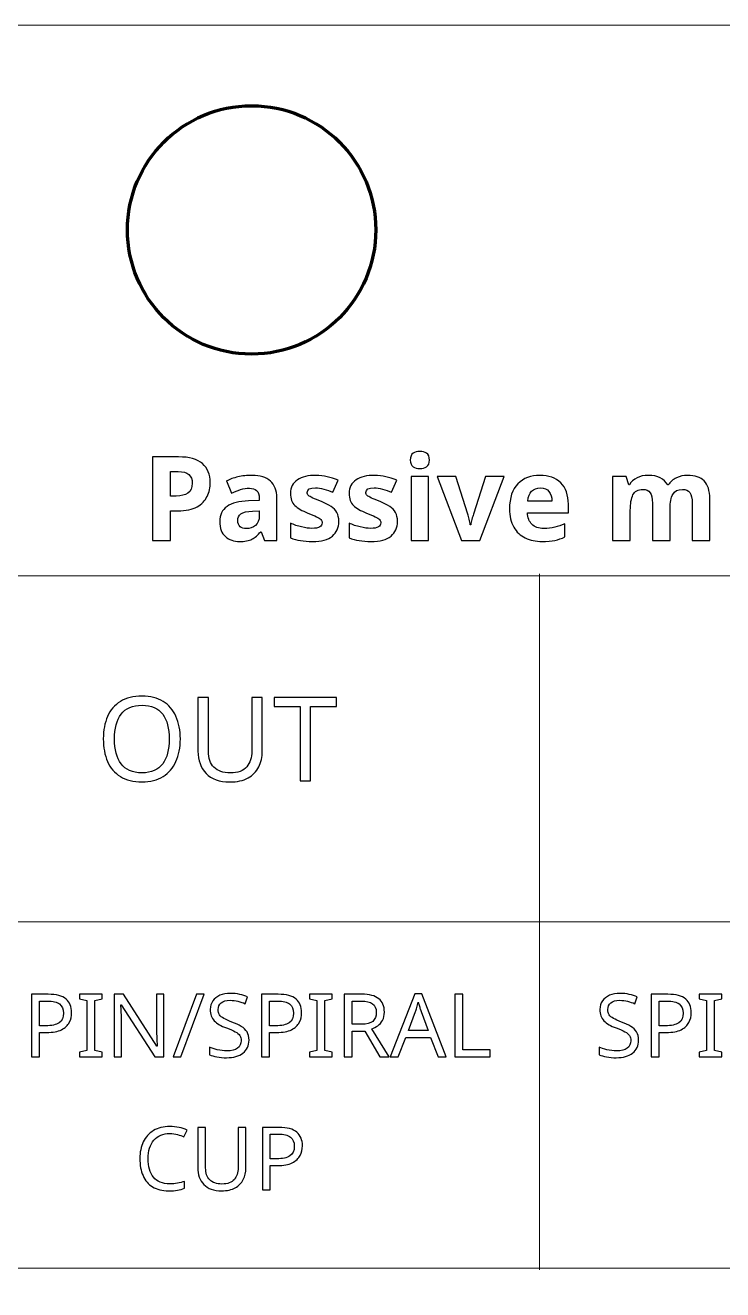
# Model space of a CAD drawing. Header units: inches. Extents: x -6.7 to 20.3, y -5.6 to 12.6.
# Drawn here: x 2.477 to 3.803, y -4.189 to -1.784 of the extents above; entities that cross this region are included whole.
import ezdxf

# ---------------------------------------------------------------- set-up
doc = ezdxf.new("R2010")
doc.units = ezdxf.units.IN
doc.header["$MEASUREMENT"] = 0
doc.layers.add('Layer 1', color=7, linetype='Continuous')

msp = doc.modelspace()

# ---------------------------------------------------------------- linework, layer by layer
at = {"layer": 'Layer 1', "color": 252, "lineweight": 18}
msp.add_lwpolyline([(-6.2482, -5.5607), (6.3502, -5.5607), (6.3502, -1.7839), (-6.2482, -1.7839), (-6.2482, -5.5607)], close=True, dxfattribs=at)
at = {"layer": 'Layer 1', "color": 62, "lineweight": 140}
msp.add_ellipse((2.9071, -2.1731), major_axis=(0, 0.2362), ratio=1, dxfattribs=at)
at = {"layer": 'Layer 1', "color": 250}
for points, knots in [([(3.2272, -2.5944), (3.2321, -2.5944), (3.2363, -2.5955), (3.2399, -2.5978), (3.2436, -2.6001), (3.2454, -2.6044), (3.2454, -2.6108), (3.2454, -2.6169), (3.2436, -2.6211), (3.2399, -2.6235), (3.2363, -2.6258), (3.2321, -2.627), (3.2272, -2.627), (3.2221, -2.627), (3.2178, -2.6258), (3.2143, -2.6235), (3.2107, -2.6211), (3.2089, -2.6169), (3.2089, -2.6108), (3.2089, -2.6044), (3.2107, -2.6001), (3.2143, -2.5978), (3.2178, -2.5955), (3.2221, -2.5944), (3.2272, -2.5944)], [0, 0, 0, 0, 0.125, 0.125, 0.125, 0.25, 0.25, 0.25, 0.375, 0.375, 0.375, 0.5, 0.5, 0.5, 0.625, 0.625, 0.625, 0.75, 0.75, 0.75, 0.875, 0.875, 0.875, 1, 1, 1, 1]), ([(2.7683, -2.6048), (2.7887, -2.6048), (2.8038, -2.6091), (2.8136, -2.6176), (2.8234, -2.6261), (2.8283, -2.6381), (2.8283, -2.6537), (2.8283, -2.663), (2.8264, -2.6718), (2.8225, -2.6799), (2.8186, -2.6881), (2.8122, -2.6947), (2.8033, -2.6997), (2.7943, -2.7047), (2.7822, -2.7072), (2.7669, -2.7072), (2.7669, -2.7072), (2.7525, -2.7072), (2.7525, -2.7072), (2.7525, -2.7072), (2.7525, -2.7635), (2.7525, -2.7635), (2.7525, -2.7635), (2.7185, -2.7635), (2.7185, -2.7635), (2.7185, -2.7635), (2.7185, -2.6048), (2.7185, -2.6048), (2.7185, -2.6048), (2.7683, -2.6048), (2.7683, -2.6048)], [0, 0, 0, 0, 0.1, 0.1, 0.1, 0.2, 0.2, 0.2, 0.3, 0.3, 0.3, 0.4, 0.4, 0.4, 0.5, 0.5, 0.5, 0.6, 0.6, 0.6, 0.7, 0.7, 0.7, 0.8, 0.8, 0.8, 0.9, 0.9, 0.9, 1, 1, 1, 1]), ([(2.7672, -2.6326), (2.7672, -2.6326), (2.7525, -2.6326), (2.7525, -2.6326), (2.7525, -2.6326), (2.7525, -2.6792), (2.7525, -2.6792), (2.7525, -2.6792), (2.7638, -2.6792), (2.7638, -2.6792), (2.7732, -2.6792), (2.7805, -2.6774), (2.7859, -2.6737), (2.7914, -2.67), (2.7941, -2.6637), (2.7941, -2.6548), (2.7941, -2.6477), (2.7919, -2.6422), (2.7875, -2.6384), (2.7831, -2.6345), (2.7764, -2.6326), (2.7672, -2.6326)], [0, 0, 0, 0, 0.142857, 0.142857, 0.142857, 0.285714, 0.285714, 0.285714, 0.428571, 0.428571, 0.428571, 0.571429, 0.571429, 0.571429, 0.714286, 0.714286, 0.714286, 0.857143, 0.857143, 0.857143, 1, 1, 1, 1]), ([(2.9081, -2.6399), (2.9232, -2.6399), (2.9348, -2.6435), (2.9428, -2.6507), (2.9509, -2.6579), (2.9549, -2.6685), (2.9549, -2.6826), (2.9549, -2.6826), (2.9549, -2.7635), (2.9549, -2.7635), (2.9549, -2.7635), (2.9316, -2.7635), (2.9316, -2.7635), (2.9316, -2.7635), (2.9252, -2.747), (2.9252, -2.747), (2.9252, -2.747), (2.9243, -2.747), (2.9243, -2.747), (2.9189, -2.7535), (2.9134, -2.7583), (2.9077, -2.7612), (2.902, -2.7642), (2.8941, -2.7657), (2.8838, -2.7657), (2.8732, -2.7657), (2.8643, -2.7626), (2.8572, -2.7564), (2.8501, -2.7501), (2.8465, -2.7406), (2.8465, -2.7277), (2.8465, -2.7151), (2.8511, -2.7056), (2.8603, -2.6991), (2.8695, -2.6927), (2.8832, -2.6891), (2.9014, -2.6884), (2.9014, -2.6884), (2.9216, -2.6877), (2.9216, -2.6877), (2.9216, -2.6877), (2.9216, -2.6839), (2.9216, -2.6839), (2.9216, -2.6767), (2.9199, -2.6716), (2.9166, -2.6687), (2.9133, -2.6658), (2.9087, -2.6644), (2.9029, -2.6644), (2.8975, -2.6644), (2.8918, -2.6652), (2.8861, -2.667), (2.8803, -2.6688), (2.8746, -2.6709), (2.8689, -2.6735), (2.8689, -2.6735), (2.8592, -2.6506), (2.8592, -2.6506), (2.8655, -2.6473), (2.8728, -2.6447), (2.8811, -2.6428), (2.8893, -2.6409), (2.8983, -2.6399), (2.9081, -2.6399)], [0, 0, 0, 0, 0.047619, 0.047619, 0.047619, 0.095238, 0.095238, 0.095238, 0.142857, 0.142857, 0.142857, 0.190476, 0.190476, 0.190476, 0.238095, 0.238095, 0.238095, 0.285714, 0.285714, 0.285714, 0.333333, 0.333333, 0.333333, 0.380952, 0.380952, 0.380952, 0.428571, 0.428571, 0.428571, 0.47619, 0.47619, 0.47619, 0.52381, 0.52381, 0.52381, 0.571429, 0.571429, 0.571429, 0.619048, 0.619048, 0.619048, 0.666667, 0.666667, 0.666667, 0.714286, 0.714286, 0.714286, 0.761905, 0.761905, 0.761905, 0.809524, 0.809524, 0.809524, 0.857143, 0.857143, 0.857143, 0.904762, 0.904762, 0.904762, 0.952381, 0.952381, 0.952381, 1, 1, 1, 1]), ([(3.0729, -2.7277), (3.0729, -2.7392), (3.0688, -2.7485), (3.0606, -2.7554), (3.0524, -2.7622), (3.0398, -2.7657), (3.0227, -2.7657), (3.0141, -2.7657), (3.0066, -2.7651), (3.0001, -2.764), (2.9935, -2.7629), (2.9872, -2.7611), (2.9812, -2.7586), (2.9812, -2.7586), (2.9812, -2.7308), (2.9812, -2.7308), (2.9877, -2.7339), (2.9947, -2.7364), (3.0022, -2.7381), (3.0096, -2.7399), (3.0162, -2.7408), (3.0218, -2.7408), (3.0286, -2.7408), (3.0336, -2.7398), (3.0366, -2.7379), (3.0396, -2.736), (3.0412, -2.7334), (3.0412, -2.7301), (3.0412, -2.7279), (3.0404, -2.7259), (3.0388, -2.7241), (3.0373, -2.7224), (3.0345, -2.7205), (3.0306, -2.7186), (3.0267, -2.7167), (3.0211, -2.7143), (3.0138, -2.7115), (3.003, -2.7072), (2.9948, -2.7024), (2.9893, -2.6971), (2.9837, -2.6919), (2.9809, -2.6842), (2.9809, -2.6741), (2.9809, -2.6629), (2.9854, -2.6544), (2.9942, -2.6486), (3.003, -2.6428), (3.0146, -2.6399), (3.0292, -2.6399), (3.0369, -2.6399), (3.0441, -2.6407), (3.0509, -2.6424), (3.0578, -2.644), (3.0646, -2.6463), (3.0716, -2.6492), (3.0716, -2.6492), (3.0618, -2.6721), (3.0618, -2.6721), (3.0562, -2.6696), (3.0504, -2.6675), (3.0445, -2.6659), (3.0386, -2.6643), (3.0333, -2.6635), (3.0287, -2.6635), (3.0181, -2.6635), (3.0127, -2.6664), (3.0127, -2.6724), (3.0127, -2.6746), (3.0135, -2.6765), (3.0151, -2.678), (3.0166, -2.6796), (3.0194, -2.6812), (3.0233, -2.683), (3.0272, -2.6848), (3.0327, -2.6871), (3.0398, -2.6899), (3.0471, -2.6929), (3.0532, -2.6959), (3.0582, -2.699), (3.0631, -2.7021), (3.0668, -2.7059), (3.0693, -2.7105), (3.0717, -2.715), (3.0729, -2.7207), (3.0729, -2.7277)], [0, 0, 0, 0, 0.035714, 0.035714, 0.035714, 0.071429, 0.071429, 0.071429, 0.107143, 0.107143, 0.107143, 0.142857, 0.142857, 0.142857, 0.178571, 0.178571, 0.178571, 0.214286, 0.214286, 0.214286, 0.25, 0.25, 0.25, 0.285714, 0.285714, 0.285714, 0.321429, 0.321429, 0.321429, 0.357143, 0.357143, 0.357143, 0.392857, 0.392857, 0.392857, 0.428571, 0.428571, 0.428571, 0.464286, 0.464286, 0.464286, 0.5, 0.5, 0.5, 0.535714, 0.535714, 0.535714, 0.571429, 0.571429, 0.571429, 0.607143, 0.607143, 0.607143, 0.642857, 0.642857, 0.642857, 0.678571, 0.678571, 0.678571, 0.714286, 0.714286, 0.714286, 0.75, 0.75, 0.75, 0.785714, 0.785714, 0.785714, 0.821429, 0.821429, 0.821429, 0.857143, 0.857143, 0.857143, 0.892857, 0.892857, 0.892857, 0.928571, 0.928571, 0.928571, 0.964286, 0.964286, 0.964286, 1, 1, 1, 1]), ([(3.1845, -2.7277), (3.1845, -2.7392), (3.1804, -2.7485), (3.1722, -2.7554), (3.1639, -2.7622), (3.1513, -2.7657), (3.1343, -2.7657), (3.1257, -2.7657), (3.1181, -2.7651), (3.1116, -2.764), (3.1051, -2.7629), (3.0988, -2.7611), (3.0927, -2.7586), (3.0927, -2.7586), (3.0927, -2.7308), (3.0927, -2.7308), (3.0992, -2.7339), (3.1062, -2.7364), (3.1137, -2.7381), (3.1212, -2.7399), (3.1278, -2.7408), (3.1334, -2.7408), (3.1402, -2.7408), (3.1451, -2.7398), (3.1482, -2.7379), (3.1512, -2.736), (3.1527, -2.7334), (3.1527, -2.7301), (3.1527, -2.7279), (3.1519, -2.7259), (3.1504, -2.7241), (3.1488, -2.7224), (3.1461, -2.7205), (3.1422, -2.7186), (3.1382, -2.7167), (3.1326, -2.7143), (3.1254, -2.7115), (3.1146, -2.7072), (3.1064, -2.7024), (3.1008, -2.6971), (3.0953, -2.6919), (3.0925, -2.6842), (3.0925, -2.6741), (3.0925, -2.6629), (3.0969, -2.6544), (3.1057, -2.6486), (3.1145, -2.6428), (3.1262, -2.6399), (3.1407, -2.6399), (3.1484, -2.6399), (3.1557, -2.6407), (3.1625, -2.6424), (3.1693, -2.644), (3.1762, -2.6463), (3.1832, -2.6492), (3.1832, -2.6492), (3.1734, -2.6721), (3.1734, -2.6721), (3.1678, -2.6696), (3.162, -2.6675), (3.1561, -2.6659), (3.1501, -2.6643), (3.1449, -2.6635), (3.1403, -2.6635), (3.1296, -2.6635), (3.1243, -2.6664), (3.1243, -2.6724), (3.1243, -2.6746), (3.1251, -2.6765), (3.1266, -2.678), (3.1282, -2.6796), (3.1309, -2.6812), (3.1348, -2.683), (3.1388, -2.6848), (3.1443, -2.6871), (3.1514, -2.6899), (3.1586, -2.6929), (3.1648, -2.6959), (3.1697, -2.699), (3.1747, -2.7021), (3.1784, -2.7059), (3.1808, -2.7105), (3.1833, -2.715), (3.1845, -2.7207), (3.1845, -2.7277)], [0, 0, 0, 0, 0.035714, 0.035714, 0.035714, 0.071429, 0.071429, 0.071429, 0.107143, 0.107143, 0.107143, 0.142857, 0.142857, 0.142857, 0.178571, 0.178571, 0.178571, 0.214286, 0.214286, 0.214286, 0.25, 0.25, 0.25, 0.285714, 0.285714, 0.285714, 0.321429, 0.321429, 0.321429, 0.357143, 0.357143, 0.357143, 0.392857, 0.392857, 0.392857, 0.428571, 0.428571, 0.428571, 0.464286, 0.464286, 0.464286, 0.5, 0.5, 0.5, 0.535714, 0.535714, 0.535714, 0.571429, 0.571429, 0.571429, 0.607143, 0.607143, 0.607143, 0.642857, 0.642857, 0.642857, 0.678571, 0.678571, 0.678571, 0.714286, 0.714286, 0.714286, 0.75, 0.75, 0.75, 0.785714, 0.785714, 0.785714, 0.821429, 0.821429, 0.821429, 0.857143, 0.857143, 0.857143, 0.892857, 0.892857, 0.892857, 0.928571, 0.928571, 0.928571, 0.964286, 0.964286, 0.964286, 1, 1, 1, 1]), ([(3.2438, -2.6421), (3.2438, -2.6421), (3.2438, -2.7635), (3.2438, -2.7635), (3.2438, -2.7635), (3.2103, -2.7635), (3.2103, -2.7635), (3.2103, -2.7635), (3.2103, -2.6421), (3.2103, -2.6421), (3.2103, -2.6421), (3.2438, -2.6421), (3.2438, -2.6421)], [0, 0, 0, 0, 0.25, 0.25, 0.25, 0.5, 0.5, 0.5, 0.75, 0.75, 0.75, 1, 1, 1, 1]), ([(3.3065, -2.7635), (3.3065, -2.7635), (3.2603, -2.6421), (3.2603, -2.6421), (3.2603, -2.6421), (3.2954, -2.6421), (3.2954, -2.6421), (3.2954, -2.6421), (3.3181, -2.7137), (3.3181, -2.7137), (3.3188, -2.7161), (3.3197, -2.7193), (3.3208, -2.7234), (3.3219, -2.7274), (3.3226, -2.7309), (3.3229, -2.7337), (3.3229, -2.7337), (3.3238, -2.7337), (3.3238, -2.7337), (3.3241, -2.7307), (3.3248, -2.7274), (3.3259, -2.7236), (3.3271, -2.7198), (3.3281, -2.7166), (3.3289, -2.7139), (3.3289, -2.7139), (3.3521, -2.6421), (3.3521, -2.6421), (3.3521, -2.6421), (3.3872, -2.6421), (3.3872, -2.6421), (3.3872, -2.6421), (3.3409, -2.7635), (3.3409, -2.7635), (3.3409, -2.7635), (3.3065, -2.7635), (3.3065, -2.7635)], [0, 0, 0, 0, 0.083333, 0.083333, 0.083333, 0.166667, 0.166667, 0.166667, 0.25, 0.25, 0.25, 0.333333, 0.333333, 0.333333, 0.416667, 0.416667, 0.416667, 0.5, 0.5, 0.5, 0.583333, 0.583333, 0.583333, 0.666667, 0.666667, 0.666667, 0.75, 0.75, 0.75, 0.833333, 0.833333, 0.833333, 0.916667, 0.916667, 0.916667, 1, 1, 1, 1]), ([(3.4552, -2.6399), (3.4721, -2.6399), (3.4854, -2.6447), (3.4951, -2.6541), (3.5048, -2.6636), (3.5096, -2.6772), (3.5096, -2.695), (3.5096, -2.695), (3.5096, -2.7112), (3.5096, -2.7112), (3.5096, -2.7112), (3.4316, -2.7112), (3.4316, -2.7112), (3.4321, -2.7204), (3.4349, -2.7277), (3.4402, -2.7329), (3.4454, -2.7382), (3.453, -2.7408), (3.4629, -2.7408), (3.4705, -2.7408), (3.4774, -2.7401), (3.4836, -2.7386), (3.4898, -2.7371), (3.4962, -2.7349), (3.5027, -2.7319), (3.5027, -2.7319), (3.5027, -2.757), (3.5027, -2.757), (3.4968, -2.76), (3.4905, -2.7622), (3.4838, -2.7636), (3.4772, -2.765), (3.469, -2.7657), (3.4594, -2.7657), (3.4474, -2.7657), (3.4368, -2.7634), (3.4275, -2.7589), (3.4182, -2.7544), (3.4109, -2.7475), (3.4056, -2.7384), (3.4003, -2.7292), (3.3976, -2.7176), (3.3976, -2.7037), (3.3976, -2.6825), (3.4029, -2.6666), (3.4135, -2.6559), (3.4241, -2.6452), (3.438, -2.6399), (3.4552, -2.6399)], [0, 0, 0, 0, 0.0625, 0.0625, 0.0625, 0.125, 0.125, 0.125, 0.1875, 0.1875, 0.1875, 0.25, 0.25, 0.25, 0.3125, 0.3125, 0.3125, 0.375, 0.375, 0.375, 0.4375, 0.4375, 0.4375, 0.5, 0.5, 0.5, 0.5625, 0.5625, 0.5625, 0.625, 0.625, 0.625, 0.6875, 0.6875, 0.6875, 0.75, 0.75, 0.75, 0.8125, 0.8125, 0.8125, 0.875, 0.875, 0.875, 0.9375, 0.9375, 0.9375, 1, 1, 1, 1]), ([(3.7363, -2.6399), (3.7502, -2.6399), (3.7607, -2.6434), (3.7678, -2.6505), (3.7749, -2.6575), (3.7785, -2.6688), (3.7785, -2.6844), (3.7785, -2.6844), (3.7785, -2.7635), (3.7785, -2.7635), (3.7785, -2.7635), (3.7452, -2.7635), (3.7452, -2.7635), (3.7452, -2.7635), (3.7452, -2.6928), (3.7452, -2.6928), (3.7452, -2.6835), (3.7436, -2.6768), (3.7405, -2.6727), (3.7374, -2.6686), (3.7327, -2.6666), (3.7265, -2.6666), (3.7178, -2.6666), (3.7116, -2.6697), (3.7082, -2.676), (3.7047, -2.6823), (3.7029, -2.6912), (3.7029, -2.7028), (3.7029, -2.7028), (3.7029, -2.7635), (3.7029, -2.7635), (3.7029, -2.7635), (3.6694, -2.7635), (3.6694, -2.7635), (3.6694, -2.7635), (3.6694, -2.6928), (3.6694, -2.6928), (3.6694, -2.6838), (3.6679, -2.6771), (3.6649, -2.6729), (3.662, -2.6687), (3.6574, -2.6666), (3.6512, -2.6666), (3.642, -2.6666), (3.6357, -2.67), (3.6324, -2.6769), (3.6291, -2.6838), (3.6274, -2.6937), (3.6274, -2.7066), (3.6274, -2.7066), (3.6274, -2.7635), (3.6274, -2.7635), (3.6274, -2.7635), (3.5938, -2.7635), (3.5938, -2.7635), (3.5938, -2.7635), (3.5938, -2.6421), (3.5938, -2.6421), (3.5938, -2.6421), (3.6196, -2.6421), (3.6196, -2.6421), (3.6196, -2.6421), (3.6245, -2.6577), (3.6245, -2.6577), (3.6245, -2.6577), (3.6256, -2.6577), (3.6256, -2.6577), (3.629, -2.6522), (3.6338, -2.6479), (3.6401, -2.6447), (3.6463, -2.6415), (3.6535, -2.6399), (3.6618, -2.6399), (3.6709, -2.6399), (3.6784, -2.6415), (3.6844, -2.6446), (3.6904, -2.6477), (3.6951, -2.6522), (3.6985, -2.6581), (3.6985, -2.6581), (3.6996, -2.6581), (3.6996, -2.6581), (3.7036, -2.6521), (3.7088, -2.6475), (3.7152, -2.6445), (3.7215, -2.6414), (3.7286, -2.6399), (3.7363, -2.6399)], [0, 0, 0, 0, 0.034483, 0.034483, 0.034483, 0.068966, 0.068966, 0.068966, 0.103448, 0.103448, 0.103448, 0.137931, 0.137931, 0.137931, 0.172414, 0.172414, 0.172414, 0.206897, 0.206897, 0.206897, 0.241379, 0.241379, 0.241379, 0.275862, 0.275862, 0.275862, 0.310345, 0.310345, 0.310345, 0.344828, 0.344828, 0.344828, 0.37931, 0.37931, 0.37931, 0.413793, 0.413793, 0.413793, 0.448276, 0.448276, 0.448276, 0.482759, 0.482759, 0.482759, 0.517241, 0.517241, 0.517241, 0.551724, 0.551724, 0.551724, 0.586207, 0.586207, 0.586207, 0.62069, 0.62069, 0.62069, 0.655172, 0.655172, 0.655172, 0.689655, 0.689655, 0.689655, 0.724138, 0.724138, 0.724138, 0.758621, 0.758621, 0.758621, 0.793103, 0.793103, 0.793103, 0.827586, 0.827586, 0.827586, 0.862069, 0.862069, 0.862069, 0.896552, 0.896552, 0.896552, 0.931034, 0.931034, 0.931034, 0.965517, 0.965517, 0.965517, 1, 1, 1, 1]), ([(3.4561, -2.6637), (3.4494, -2.6637), (3.4439, -2.6658), (3.4397, -2.67), (3.4355, -2.6742), (3.4331, -2.6805), (3.4325, -2.6888), (3.4325, -2.6888), (3.4783, -2.6888), (3.4783, -2.6888), (3.4781, -2.6815), (3.4762, -2.6755), (3.4726, -2.6708), (3.469, -2.6661), (3.4635, -2.6637), (3.4561, -2.6637)], [0, 0, 0, 0, 0.2, 0.2, 0.2, 0.4, 0.4, 0.4, 0.6, 0.6, 0.6, 0.8, 0.8, 0.8, 1, 1, 1, 1]), ([(2.9089, -2.7079), (2.8983, -2.7082), (2.8909, -2.7099), (2.8868, -2.713), (2.8828, -2.7161), (2.8807, -2.7205), (2.8807, -2.7261), (2.8807, -2.7313), (2.8822, -2.7351), (2.8851, -2.7376), (2.8879, -2.74), (2.8918, -2.7412), (2.8967, -2.7412), (2.9037, -2.7412), (2.9096, -2.7392), (2.9144, -2.735), (2.9192, -2.7309), (2.9216, -2.7249), (2.9216, -2.7172), (2.9216, -2.7172), (2.9216, -2.7072), (2.9216, -2.7072), (2.9216, -2.7072), (2.9089, -2.7079), (2.9089, -2.7079)], [0, 0, 0, 0, 0.125, 0.125, 0.125, 0.25, 0.25, 0.25, 0.375, 0.375, 0.375, 0.5, 0.5, 0.5, 0.625, 0.625, 0.625, 0.75, 0.75, 0.75, 0.875, 0.875, 0.875, 1, 1, 1, 1]), ([(2.7715, -3.1412), (2.7715, -3.1577), (2.7687, -3.172), (2.7631, -3.1842), (2.7576, -3.1965), (2.7494, -3.206), (2.7386, -3.2128), (2.7278, -3.2196), (2.7144, -3.223), (2.6984, -3.223), (2.6819, -3.223), (2.6683, -3.2196), (2.6574, -3.2128), (2.6465, -3.206), (2.6384, -3.1964), (2.633, -3.1841), (2.6277, -3.1718), (2.625, -3.1575), (2.625, -3.141), (2.625, -3.1247), (2.6277, -3.1105), (2.633, -3.0983), (2.6384, -3.0862), (2.6465, -3.0767), (2.6574, -3.0699), (2.6683, -3.0631), (2.682, -3.0597), (2.6986, -3.0597), (2.7144, -3.0597), (2.7278, -3.0631), (2.7386, -3.0698), (2.7494, -3.0765), (2.7576, -3.086), (2.7631, -3.0982), (2.7687, -3.1105), (2.7715, -3.1248), (2.7715, -3.1412)], [0, 0, 0, 0, 0.083333, 0.083333, 0.083333, 0.166667, 0.166667, 0.166667, 0.25, 0.25, 0.25, 0.333333, 0.333333, 0.333333, 0.416667, 0.416667, 0.416667, 0.5, 0.5, 0.5, 0.583333, 0.583333, 0.583333, 0.666667, 0.666667, 0.666667, 0.75, 0.75, 0.75, 0.833333, 0.833333, 0.833333, 0.916667, 0.916667, 0.916667, 1, 1, 1, 1]), ([(2.6461, -3.1412), (2.6461, -3.1612), (2.6504, -3.177), (2.6588, -3.1885), (2.6673, -3.1999), (2.6804, -3.2057), (2.6984, -3.2057), (2.7164, -3.2057), (2.7296, -3.1999), (2.7379, -3.1885), (2.7462, -3.177), (2.7504, -3.1612), (2.7504, -3.1412), (2.7504, -3.1212), (2.7462, -3.1056), (2.7379, -3.0942), (2.7296, -3.0829), (2.7165, -3.0772), (2.6986, -3.0772), (2.6807, -3.0772), (2.6674, -3.0829), (2.6589, -3.0942), (2.6504, -3.1056), (2.6461, -3.1212), (2.6461, -3.1412)], [0, 0, 0, 0, 0.125, 0.125, 0.125, 0.25, 0.25, 0.25, 0.375, 0.375, 0.375, 0.5, 0.5, 0.5, 0.625, 0.625, 0.625, 0.75, 0.75, 0.75, 0.875, 0.875, 0.875, 1, 1, 1, 1]), ([(2.9273, -3.1648), (2.9273, -3.1758), (2.925, -3.1856), (2.9206, -3.1945), (2.9161, -3.2033), (2.9094, -3.2102), (2.9003, -3.2153), (2.8911, -3.2205), (2.8796, -3.223), (2.8655, -3.223), (2.8458, -3.223), (2.8308, -3.2176), (2.8205, -3.2069), (2.8102, -3.1962), (2.805, -3.182), (2.805, -3.1643), (2.805, -3.1643), (2.805, -3.0621), (2.805, -3.0621), (2.805, -3.0621), (2.825, -3.0621), (2.825, -3.0621), (2.825, -3.0621), (2.825, -3.165), (2.825, -3.165), (2.825, -3.1779), (2.8285, -3.1879), (2.8354, -3.195), (2.8423, -3.2021), (2.8527, -3.2057), (2.8666, -3.2057), (2.881, -3.2057), (2.8914, -3.2019), (2.8978, -3.1942), (2.9043, -3.1866), (2.9075, -3.1768), (2.9075, -3.1648), (2.9075, -3.1648), (2.9075, -3.0621), (2.9075, -3.0621), (2.9075, -3.0621), (2.9273, -3.0621), (2.9273, -3.0621), (2.9273, -3.0621), (2.9273, -3.1648), (2.9273, -3.1648)], [0, 0, 0, 0, 0.066667, 0.066667, 0.066667, 0.133333, 0.133333, 0.133333, 0.2, 0.2, 0.2, 0.266667, 0.266667, 0.266667, 0.333333, 0.333333, 0.333333, 0.4, 0.4, 0.4, 0.466667, 0.466667, 0.466667, 0.533333, 0.533333, 0.533333, 0.6, 0.6, 0.6, 0.666667, 0.666667, 0.666667, 0.733333, 0.733333, 0.733333, 0.8, 0.8, 0.8, 0.866667, 0.866667, 0.866667, 0.933333, 0.933333, 0.933333, 1, 1, 1, 1]), ([(3.0193, -3.2208), (3.0193, -3.2208), (2.9993, -3.2208), (2.9993, -3.2208), (2.9993, -3.2208), (2.9993, -3.0797), (2.9993, -3.0797), (2.9993, -3.0797), (2.9497, -3.0797), (2.9497, -3.0797), (2.9497, -3.0797), (2.9497, -3.0621), (2.9497, -3.0621), (2.9497, -3.0621), (3.0686, -3.0621), (3.0686, -3.0621), (3.0686, -3.0621), (3.0686, -3.0797), (3.0686, -3.0797), (3.0686, -3.0797), (3.0193, -3.0797), (3.0193, -3.0797), (3.0193, -3.0797), (3.0193, -3.2208), (3.0193, -3.2208)], [0, 0, 0, 0, 0.125, 0.125, 0.125, 0.25, 0.25, 0.25, 0.375, 0.375, 0.375, 0.5, 0.5, 0.5, 0.625, 0.625, 0.625, 0.75, 0.75, 0.75, 0.875, 0.875, 0.875, 1, 1, 1, 1]), ([(2.5201, -3.6268), (2.5356, -3.6268), (2.547, -3.6299), (2.5541, -3.636), (2.5612, -3.6421), (2.5647, -3.6507), (2.5647, -3.6618), (2.5647, -3.6684), (2.5633, -3.6745), (2.5603, -3.6803), (2.5574, -3.686), (2.5524, -3.6906), (2.5455, -3.6942), (2.5385, -3.6977), (2.5291, -3.6995), (2.5172, -3.6995), (2.5172, -3.6995), (2.5036, -3.6995), (2.5036, -3.6995), (2.5036, -3.6995), (2.5036, -3.7458), (2.5036, -3.7458), (2.5036, -3.7458), (2.4886, -3.7458), (2.4886, -3.7458), (2.4886, -3.7458), (2.4886, -3.6268), (2.4886, -3.6268), (2.4886, -3.6268), (2.5201, -3.6268), (2.5201, -3.6268)], [0, 0, 0, 0, 0.1, 0.1, 0.1, 0.2, 0.2, 0.2, 0.3, 0.3, 0.3, 0.4, 0.4, 0.4, 0.5, 0.5, 0.5, 0.6, 0.6, 0.6, 0.7, 0.7, 0.7, 0.8, 0.8, 0.8, 0.9, 0.9, 0.9, 1, 1, 1, 1]), ([(2.6229, -3.7458), (2.6229, -3.7458), (2.5799, -3.7458), (2.5799, -3.7458), (2.5799, -3.7458), (2.5799, -3.7372), (2.5799, -3.7372), (2.5799, -3.7372), (2.5939, -3.734), (2.5939, -3.734), (2.5939, -3.734), (2.5939, -3.6388), (2.5939, -3.6388), (2.5939, -3.6388), (2.5799, -3.6355), (2.5799, -3.6355), (2.5799, -3.6355), (2.5799, -3.6268), (2.5799, -3.6268), (2.5799, -3.6268), (2.6229, -3.6268), (2.6229, -3.6268), (2.6229, -3.6268), (2.6229, -3.6355), (2.6229, -3.6355), (2.6229, -3.6355), (2.6089, -3.6388), (2.6089, -3.6388), (2.6089, -3.6388), (2.6089, -3.734), (2.6089, -3.734), (2.6089, -3.734), (2.6229, -3.7372), (2.6229, -3.7372), (2.6229, -3.7372), (2.6229, -3.7458), (2.6229, -3.7458)], [0, 0, 0, 0, 0.083333, 0.083333, 0.083333, 0.166667, 0.166667, 0.166667, 0.25, 0.25, 0.25, 0.333333, 0.333333, 0.333333, 0.416667, 0.416667, 0.416667, 0.5, 0.5, 0.5, 0.583333, 0.583333, 0.583333, 0.666667, 0.666667, 0.666667, 0.75, 0.75, 0.75, 0.833333, 0.833333, 0.833333, 0.916667, 0.916667, 0.916667, 1, 1, 1, 1]), ([(2.7402, -3.7458), (2.7402, -3.7458), (2.7227, -3.7458), (2.7227, -3.7458), (2.7227, -3.7458), (2.6591, -3.647), (2.6591, -3.647), (2.6591, -3.647), (2.6584, -3.647), (2.6584, -3.647), (2.6586, -3.6509), (2.6589, -3.6557), (2.6592, -3.6615), (2.6596, -3.6673), (2.6597, -3.6732), (2.6597, -3.6793), (2.6597, -3.6793), (2.6597, -3.7458), (2.6597, -3.7458), (2.6597, -3.7458), (2.6459, -3.7458), (2.6459, -3.7458), (2.6459, -3.7458), (2.6459, -3.6268), (2.6459, -3.6268), (2.6459, -3.6268), (2.6632, -3.6268), (2.6632, -3.6268), (2.6632, -3.6268), (2.7267, -3.7253), (2.7267, -3.7253), (2.7267, -3.7253), (2.7274, -3.7253), (2.7274, -3.7253), (2.7273, -3.7236), (2.7272, -3.7209), (2.727, -3.7173), (2.7268, -3.7138), (2.7267, -3.7099), (2.7265, -3.7057), (2.7263, -3.7014), (2.7262, -3.6976), (2.7262, -3.694), (2.7262, -3.694), (2.7262, -3.6268), (2.7262, -3.6268), (2.7262, -3.6268), (2.7402, -3.6268), (2.7402, -3.6268), (2.7402, -3.6268), (2.7402, -3.7458), (2.7402, -3.7458)], [0, 0, 0, 0, 0.058824, 0.058824, 0.058824, 0.117647, 0.117647, 0.117647, 0.176471, 0.176471, 0.176471, 0.235294, 0.235294, 0.235294, 0.294118, 0.294118, 0.294118, 0.352941, 0.352941, 0.352941, 0.411765, 0.411765, 0.411765, 0.470588, 0.470588, 0.470588, 0.529412, 0.529412, 0.529412, 0.588235, 0.588235, 0.588235, 0.647059, 0.647059, 0.647059, 0.705882, 0.705882, 0.705882, 0.764706, 0.764706, 0.764706, 0.823529, 0.823529, 0.823529, 0.882353, 0.882353, 0.882353, 0.941176, 0.941176, 0.941176, 1, 1, 1, 1]), ([(2.8167, -3.6268), (2.8167, -3.6268), (2.7724, -3.7458), (2.7724, -3.7458), (2.7724, -3.7458), (2.7581, -3.7458), (2.7581, -3.7458), (2.7581, -3.7458), (2.8024, -3.6268), (2.8024, -3.6268), (2.8024, -3.6268), (2.8167, -3.6268), (2.8167, -3.6268)], [0, 0, 0, 0, 0.25, 0.25, 0.25, 0.5, 0.5, 0.5, 0.75, 0.75, 0.75, 1, 1, 1, 1]), ([(2.9021, -3.714), (2.9021, -3.7246), (2.8982, -3.7328), (2.8906, -3.7387), (2.8829, -3.7446), (2.8726, -3.7475), (2.8596, -3.7475), (2.8529, -3.7475), (2.8467, -3.747), (2.8411, -3.746), (2.8354, -3.745), (2.8307, -3.7436), (2.8269, -3.7418), (2.8269, -3.7418), (2.8269, -3.7275), (2.8269, -3.7275), (2.8309, -3.7293), (2.8359, -3.7309), (2.8418, -3.7323), (2.8478, -3.7338), (2.8539, -3.7345), (2.8602, -3.7345), (2.8691, -3.7345), (2.8758, -3.7328), (2.8803, -3.7293), (2.8848, -3.7259), (2.8871, -3.7212), (2.8871, -3.7153), (2.8871, -3.7114), (2.8862, -3.7082), (2.8846, -3.7055), (2.8829, -3.7028), (2.88, -3.7004), (2.876, -3.6981), (2.8719, -3.6958), (2.8663, -3.6934), (2.8591, -3.6908), (2.849, -3.6872), (2.8413, -3.6827), (2.8361, -3.6773), (2.831, -3.672), (2.8284, -3.6647), (2.8284, -3.6555), (2.8284, -3.6492), (2.83, -3.6438), (2.8332, -3.6393), (2.8365, -3.6348), (2.8409, -3.6313), (2.8466, -3.6288), (2.8524, -3.6264), (2.859, -3.6252), (2.8664, -3.6252), (2.873, -3.6252), (2.879, -3.6258), (2.8844, -3.627), (2.8898, -3.6282), (2.8948, -3.6298), (2.8992, -3.6318), (2.8992, -3.6318), (2.8946, -3.6447), (2.8946, -3.6447), (2.8905, -3.6429), (2.886, -3.6414), (2.8811, -3.6402), (2.8763, -3.6389), (2.8713, -3.6383), (2.8661, -3.6383), (2.8586, -3.6383), (2.853, -3.6399), (2.8492, -3.6431), (2.8455, -3.6463), (2.8436, -3.6504), (2.8436, -3.6557), (2.8436, -3.6597), (2.8444, -3.663), (2.8461, -3.6657), (2.8477, -3.6683), (2.8505, -3.6707), (2.8542, -3.6728), (2.858, -3.6749), (2.8631, -3.6772), (2.8696, -3.6797), (2.8766, -3.6822), (2.8825, -3.685), (2.8873, -3.6879), (2.8921, -3.6909), (2.8958, -3.6944), (2.8983, -3.6985), (2.9008, -3.7026), (2.9021, -3.7078), (2.9021, -3.714)], [0, 0, 0, 0, 0.033333, 0.033333, 0.033333, 0.066667, 0.066667, 0.066667, 0.1, 0.1, 0.1, 0.133333, 0.133333, 0.133333, 0.166667, 0.166667, 0.166667, 0.2, 0.2, 0.2, 0.233333, 0.233333, 0.233333, 0.266667, 0.266667, 0.266667, 0.3, 0.3, 0.3, 0.333333, 0.333333, 0.333333, 0.366667, 0.366667, 0.366667, 0.4, 0.4, 0.4, 0.433333, 0.433333, 0.433333, 0.466667, 0.466667, 0.466667, 0.5, 0.5, 0.5, 0.533333, 0.533333, 0.533333, 0.566667, 0.566667, 0.566667, 0.6, 0.6, 0.6, 0.633333, 0.633333, 0.633333, 0.666667, 0.666667, 0.666667, 0.7, 0.7, 0.7, 0.733333, 0.733333, 0.733333, 0.766667, 0.766667, 0.766667, 0.8, 0.8, 0.8, 0.833333, 0.833333, 0.833333, 0.866667, 0.866667, 0.866667, 0.9, 0.9, 0.9, 0.933333, 0.933333, 0.933333, 0.966667, 0.966667, 0.966667, 1, 1, 1, 1]), ([(2.9576, -3.6268), (2.9731, -3.6268), (2.9845, -3.6299), (2.9916, -3.636), (2.9987, -3.6421), (3.0022, -3.6507), (3.0022, -3.6618), (3.0022, -3.6684), (3.0008, -3.6745), (2.9978, -3.6803), (2.9949, -3.686), (2.9899, -3.6906), (2.983, -3.6942), (2.976, -3.6977), (2.9666, -3.6995), (2.9547, -3.6995), (2.9547, -3.6995), (2.9411, -3.6995), (2.9411, -3.6995), (2.9411, -3.6995), (2.9411, -3.7458), (2.9411, -3.7458), (2.9411, -3.7458), (2.9261, -3.7458), (2.9261, -3.7458), (2.9261, -3.7458), (2.9261, -3.6268), (2.9261, -3.6268), (2.9261, -3.6268), (2.9576, -3.6268), (2.9576, -3.6268)], [0, 0, 0, 0, 0.1, 0.1, 0.1, 0.2, 0.2, 0.2, 0.3, 0.3, 0.3, 0.4, 0.4, 0.4, 0.5, 0.5, 0.5, 0.6, 0.6, 0.6, 0.7, 0.7, 0.7, 0.8, 0.8, 0.8, 0.9, 0.9, 0.9, 1, 1, 1, 1]), ([(3.0604, -3.7458), (3.0604, -3.7458), (3.0174, -3.7458), (3.0174, -3.7458), (3.0174, -3.7458), (3.0174, -3.7372), (3.0174, -3.7372), (3.0174, -3.7372), (3.0314, -3.734), (3.0314, -3.734), (3.0314, -3.734), (3.0314, -3.6388), (3.0314, -3.6388), (3.0314, -3.6388), (3.0174, -3.6355), (3.0174, -3.6355), (3.0174, -3.6355), (3.0174, -3.6268), (3.0174, -3.6268), (3.0174, -3.6268), (3.0604, -3.6268), (3.0604, -3.6268), (3.0604, -3.6268), (3.0604, -3.6355), (3.0604, -3.6355), (3.0604, -3.6355), (3.0464, -3.6388), (3.0464, -3.6388), (3.0464, -3.6388), (3.0464, -3.734), (3.0464, -3.734), (3.0464, -3.734), (3.0604, -3.7372), (3.0604, -3.7372), (3.0604, -3.7372), (3.0604, -3.7458), (3.0604, -3.7458)], [0, 0, 0, 0, 0.083333, 0.083333, 0.083333, 0.166667, 0.166667, 0.166667, 0.25, 0.25, 0.25, 0.333333, 0.333333, 0.333333, 0.416667, 0.416667, 0.416667, 0.5, 0.5, 0.5, 0.583333, 0.583333, 0.583333, 0.666667, 0.666667, 0.666667, 0.75, 0.75, 0.75, 0.833333, 0.833333, 0.833333, 0.916667, 0.916667, 0.916667, 1, 1, 1, 1]), ([(3.1162, -3.6268), (3.131, -3.6268), (3.1419, -3.6296), (3.149, -3.6353), (3.156, -3.6409), (3.1596, -3.6493), (3.1596, -3.6607), (3.1596, -3.667), (3.1584, -3.6723), (3.1561, -3.6765), (3.1537, -3.6807), (3.1508, -3.6841), (3.1471, -3.6866), (3.1435, -3.6891), (3.1397, -3.6911), (3.1357, -3.6925), (3.1357, -3.6925), (3.1684, -3.7458), (3.1684, -3.7458), (3.1684, -3.7458), (3.1509, -3.7458), (3.1509, -3.7458), (3.1509, -3.7458), (3.1221, -3.6967), (3.1221, -3.6967), (3.1221, -3.6967), (3.0984, -3.6967), (3.0984, -3.6967), (3.0984, -3.6967), (3.0984, -3.7458), (3.0984, -3.7458), (3.0984, -3.7458), (3.0834, -3.7458), (3.0834, -3.7458), (3.0834, -3.7458), (3.0834, -3.6268), (3.0834, -3.6268), (3.0834, -3.6268), (3.1162, -3.6268), (3.1162, -3.6268)], [0, 0, 0, 0, 0.076923, 0.076923, 0.076923, 0.153846, 0.153846, 0.153846, 0.230769, 0.230769, 0.230769, 0.307692, 0.307692, 0.307692, 0.384615, 0.384615, 0.384615, 0.461538, 0.461538, 0.461538, 0.538462, 0.538462, 0.538462, 0.615385, 0.615385, 0.615385, 0.692308, 0.692308, 0.692308, 0.769231, 0.769231, 0.769231, 0.846154, 0.846154, 0.846154, 0.923077, 0.923077, 0.923077, 1, 1, 1, 1]), ([(3.2617, -3.7458), (3.2617, -3.7458), (3.2474, -3.709), (3.2474, -3.709), (3.2474, -3.709), (3.2002, -3.709), (3.2002, -3.709), (3.2002, -3.709), (3.1861, -3.7458), (3.1861, -3.7458), (3.1861, -3.7458), (3.1709, -3.7458), (3.1709, -3.7458), (3.1709, -3.7458), (3.2174, -3.6263), (3.2174, -3.6263), (3.2174, -3.6263), (3.2309, -3.6263), (3.2309, -3.6263), (3.2309, -3.6263), (3.2772, -3.7458), (3.2772, -3.7458), (3.2772, -3.7458), (3.2617, -3.7458), (3.2617, -3.7458)], [0, 0, 0, 0, 0.125, 0.125, 0.125, 0.25, 0.25, 0.25, 0.375, 0.375, 0.375, 0.5, 0.5, 0.5, 0.625, 0.625, 0.625, 0.75, 0.75, 0.75, 0.875, 0.875, 0.875, 1, 1, 1, 1]), ([(3.2936, -3.7458), (3.2936, -3.7458), (3.2936, -3.6268), (3.2936, -3.6268), (3.2936, -3.6268), (3.3086, -3.6268), (3.3086, -3.6268), (3.3086, -3.6268), (3.3086, -3.7325), (3.3086, -3.7325), (3.3086, -3.7325), (3.3606, -3.7325), (3.3606, -3.7325), (3.3606, -3.7325), (3.3606, -3.7458), (3.3606, -3.7458), (3.3606, -3.7458), (3.2936, -3.7458), (3.2936, -3.7458)], [0, 0, 0, 0, 0.166667, 0.166667, 0.166667, 0.333333, 0.333333, 0.333333, 0.5, 0.5, 0.5, 0.666667, 0.666667, 0.666667, 0.833333, 0.833333, 0.833333, 1, 1, 1, 1]), ([(3.6432, -3.714), (3.6432, -3.7246), (3.6394, -3.7328), (3.6317, -3.7387), (3.624, -3.7446), (3.6137, -3.7475), (3.6007, -3.7475), (3.594, -3.7475), (3.5879, -3.747), (3.5822, -3.746), (3.5765, -3.745), (3.5718, -3.7436), (3.568, -3.7418), (3.568, -3.7418), (3.568, -3.7275), (3.568, -3.7275), (3.572, -3.7293), (3.577, -3.7309), (3.5829, -3.7323), (3.5889, -3.7338), (3.595, -3.7345), (3.6014, -3.7345), (3.6102, -3.7345), (3.6169, -3.7328), (3.6214, -3.7293), (3.6259, -3.7259), (3.6282, -3.7212), (3.6282, -3.7153), (3.6282, -3.7114), (3.6274, -3.7082), (3.6257, -3.7055), (3.624, -3.7028), (3.6212, -3.7004), (3.6171, -3.6981), (3.613, -3.6958), (3.6074, -3.6934), (3.6002, -3.6908), (3.5901, -3.6872), (3.5824, -3.6827), (3.5773, -3.6773), (3.5721, -3.672), (3.5695, -3.6647), (3.5695, -3.6555), (3.5695, -3.6492), (3.5711, -3.6438), (3.5744, -3.6393), (3.5776, -3.6348), (3.582, -3.6313), (3.5878, -3.6288), (3.5935, -3.6264), (3.6001, -3.6252), (3.6075, -3.6252), (3.6141, -3.6252), (3.6201, -3.6258), (3.6255, -3.627), (3.631, -3.6282), (3.6359, -3.6298), (3.6404, -3.6318), (3.6404, -3.6318), (3.6357, -3.6447), (3.6357, -3.6447), (3.6316, -3.6429), (3.6271, -3.6414), (3.6223, -3.6402), (3.6174, -3.6389), (3.6124, -3.6383), (3.6072, -3.6383), (3.5997, -3.6383), (3.5941, -3.6399), (3.5904, -3.6431), (3.5866, -3.6463), (3.5847, -3.6504), (3.5847, -3.6557), (3.5847, -3.6597), (3.5855, -3.663), (3.5872, -3.6657), (3.5889, -3.6683), (3.5916, -3.6707), (3.5954, -3.6728), (3.5991, -3.6749), (3.6042, -3.6772), (3.6107, -3.6797), (3.6177, -3.6822), (3.6236, -3.685), (3.6284, -3.6879), (3.6333, -3.6909), (3.6369, -3.6944), (3.6394, -3.6985), (3.6419, -3.7026), (3.6432, -3.7078), (3.6432, -3.714)], [0, 0, 0, 0, 0.033333, 0.033333, 0.033333, 0.066667, 0.066667, 0.066667, 0.1, 0.1, 0.1, 0.133333, 0.133333, 0.133333, 0.166667, 0.166667, 0.166667, 0.2, 0.2, 0.2, 0.233333, 0.233333, 0.233333, 0.266667, 0.266667, 0.266667, 0.3, 0.3, 0.3, 0.333333, 0.333333, 0.333333, 0.366667, 0.366667, 0.366667, 0.4, 0.4, 0.4, 0.433333, 0.433333, 0.433333, 0.466667, 0.466667, 0.466667, 0.5, 0.5, 0.5, 0.533333, 0.533333, 0.533333, 0.566667, 0.566667, 0.566667, 0.6, 0.6, 0.6, 0.633333, 0.633333, 0.633333, 0.666667, 0.666667, 0.666667, 0.7, 0.7, 0.7, 0.733333, 0.733333, 0.733333, 0.766667, 0.766667, 0.766667, 0.8, 0.8, 0.8, 0.833333, 0.833333, 0.833333, 0.866667, 0.866667, 0.866667, 0.9, 0.9, 0.9, 0.933333, 0.933333, 0.933333, 0.966667, 0.966667, 0.966667, 1, 1, 1, 1]), ([(3.6987, -3.6268), (3.7142, -3.6268), (3.7256, -3.6299), (3.7327, -3.636), (3.7398, -3.6421), (3.7434, -3.6507), (3.7434, -3.6618), (3.7434, -3.6684), (3.7419, -3.6745), (3.7389, -3.6803), (3.736, -3.686), (3.731, -3.6906), (3.7241, -3.6942), (3.7172, -3.6977), (3.7077, -3.6995), (3.6959, -3.6995), (3.6959, -3.6995), (3.6822, -3.6995), (3.6822, -3.6995), (3.6822, -3.6995), (3.6822, -3.7458), (3.6822, -3.7458), (3.6822, -3.7458), (3.6672, -3.7458), (3.6672, -3.7458), (3.6672, -3.7458), (3.6672, -3.6268), (3.6672, -3.6268), (3.6672, -3.6268), (3.6987, -3.6268), (3.6987, -3.6268)], [0, 0, 0, 0, 0.1, 0.1, 0.1, 0.2, 0.2, 0.2, 0.3, 0.3, 0.3, 0.4, 0.4, 0.4, 0.5, 0.5, 0.5, 0.6, 0.6, 0.6, 0.7, 0.7, 0.7, 0.8, 0.8, 0.8, 0.9, 0.9, 0.9, 1, 1, 1, 1]), ([(3.8015, -3.7458), (3.8015, -3.7458), (3.7585, -3.7458), (3.7585, -3.7458), (3.7585, -3.7458), (3.7585, -3.7372), (3.7585, -3.7372), (3.7585, -3.7372), (3.7725, -3.734), (3.7725, -3.734), (3.7725, -3.734), (3.7725, -3.6388), (3.7725, -3.6388), (3.7725, -3.6388), (3.7585, -3.6355), (3.7585, -3.6355), (3.7585, -3.6355), (3.7585, -3.6268), (3.7585, -3.6268), (3.7585, -3.6268), (3.8015, -3.6268), (3.8015, -3.6268), (3.8015, -3.6268), (3.8015, -3.6355), (3.8015, -3.6355), (3.8015, -3.6355), (3.7875, -3.6388), (3.7875, -3.6388), (3.7875, -3.6388), (3.7875, -3.734), (3.7875, -3.734), (3.7875, -3.734), (3.8015, -3.7372), (3.8015, -3.7372), (3.8015, -3.7372), (3.8015, -3.7458), (3.8015, -3.7458)], [0, 0, 0, 0, 0.083333, 0.083333, 0.083333, 0.166667, 0.166667, 0.166667, 0.25, 0.25, 0.25, 0.333333, 0.333333, 0.333333, 0.416667, 0.416667, 0.416667, 0.5, 0.5, 0.5, 0.583333, 0.583333, 0.583333, 0.666667, 0.666667, 0.666667, 0.75, 0.75, 0.75, 0.833333, 0.833333, 0.833333, 0.916667, 0.916667, 0.916667, 1, 1, 1, 1]), ([(2.5187, -3.6397), (2.5187, -3.6397), (2.5036, -3.6397), (2.5036, -3.6397), (2.5036, -3.6397), (2.5036, -3.6867), (2.5036, -3.6867), (2.5036, -3.6867), (2.5156, -3.6867), (2.5156, -3.6867), (2.5269, -3.6867), (2.5354, -3.6848), (2.5409, -3.6812), (2.5465, -3.6775), (2.5492, -3.6713), (2.5492, -3.6625), (2.5492, -3.6548), (2.5468, -3.6491), (2.5419, -3.6453), (2.537, -3.6416), (2.5293, -3.6397), (2.5187, -3.6397)], [0, 0, 0, 0, 0.142857, 0.142857, 0.142857, 0.285714, 0.285714, 0.285714, 0.428571, 0.428571, 0.428571, 0.571429, 0.571429, 0.571429, 0.714286, 0.714286, 0.714286, 0.857143, 0.857143, 0.857143, 1, 1, 1, 1]), ([(2.9562, -3.6397), (2.9562, -3.6397), (2.9411, -3.6397), (2.9411, -3.6397), (2.9411, -3.6397), (2.9411, -3.6867), (2.9411, -3.6867), (2.9411, -3.6867), (2.9531, -3.6867), (2.9531, -3.6867), (2.9644, -3.6867), (2.9728, -3.6848), (2.9784, -3.6812), (2.984, -3.6775), (2.9867, -3.6713), (2.9867, -3.6625), (2.9867, -3.6548), (2.9843, -3.6491), (2.9794, -3.6453), (2.9745, -3.6416), (2.9668, -3.6397), (2.9562, -3.6397)], [0, 0, 0, 0, 0.142857, 0.142857, 0.142857, 0.285714, 0.285714, 0.285714, 0.428571, 0.428571, 0.428571, 0.571429, 0.571429, 0.571429, 0.714286, 0.714286, 0.714286, 0.857143, 0.857143, 0.857143, 1, 1, 1, 1]), ([(3.1154, -3.6398), (3.1154, -3.6398), (3.0984, -3.6398), (3.0984, -3.6398), (3.0984, -3.6398), (3.0984, -3.684), (3.0984, -3.684), (3.0984, -3.684), (3.1162, -3.684), (3.1162, -3.684), (3.1259, -3.684), (3.133, -3.6821), (3.1374, -3.6783), (3.1418, -3.6744), (3.1441, -3.6688), (3.1441, -3.6613), (3.1441, -3.6536), (3.1417, -3.648), (3.1371, -3.6448), (3.1324, -3.6415), (3.1252, -3.6398), (3.1154, -3.6398)], [0, 0, 0, 0, 0.142857, 0.142857, 0.142857, 0.285714, 0.285714, 0.285714, 0.428571, 0.428571, 0.428571, 0.571429, 0.571429, 0.571429, 0.714286, 0.714286, 0.714286, 0.857143, 0.857143, 0.857143, 1, 1, 1, 1]), ([(3.2296, -3.6597), (3.2292, -3.6588), (3.2287, -3.6572), (3.2279, -3.6548), (3.2271, -3.6525), (3.2264, -3.6501), (3.2256, -3.6476), (3.2249, -3.6451), (3.2243, -3.6432), (3.2239, -3.6418), (3.2231, -3.6453), (3.2222, -3.6486), (3.2212, -3.6519), (3.2202, -3.6552), (3.2194, -3.6578), (3.2187, -3.6597), (3.2187, -3.6597), (3.2052, -3.6957), (3.2052, -3.6957), (3.2052, -3.6957), (3.2429, -3.6957), (3.2429, -3.6957), (3.2429, -3.6957), (3.2296, -3.6597), (3.2296, -3.6597)], [0, 0, 0, 0, 0.125, 0.125, 0.125, 0.25, 0.25, 0.25, 0.375, 0.375, 0.375, 0.5, 0.5, 0.5, 0.625, 0.625, 0.625, 0.75, 0.75, 0.75, 0.875, 0.875, 0.875, 1, 1, 1, 1]), ([(3.6974, -3.6397), (3.6974, -3.6397), (3.6822, -3.6397), (3.6822, -3.6397), (3.6822, -3.6397), (3.6822, -3.6867), (3.6822, -3.6867), (3.6822, -3.6867), (3.6942, -3.6867), (3.6942, -3.6867), (3.7055, -3.6867), (3.714, -3.6848), (3.7195, -3.6812), (3.7251, -3.6775), (3.7279, -3.6713), (3.7279, -3.6625), (3.7279, -3.6548), (3.7254, -3.6491), (3.7205, -3.6453), (3.7156, -3.6416), (3.7079, -3.6397), (3.6974, -3.6397)], [0, 0, 0, 0, 0.142857, 0.142857, 0.142857, 0.285714, 0.285714, 0.285714, 0.428571, 0.428571, 0.428571, 0.571429, 0.571429, 0.571429, 0.714286, 0.714286, 0.714286, 0.857143, 0.857143, 0.857143, 1, 1, 1, 1]), ([(2.7514, -3.8915), (2.7386, -3.8915), (2.7286, -3.8958), (2.7212, -3.9043), (2.7139, -3.9129), (2.7102, -3.9246), (2.7102, -3.9395), (2.7102, -3.9543), (2.7137, -3.966), (2.7205, -3.9746), (2.7273, -3.9832), (2.7376, -3.9875), (2.7512, -3.9875), (2.7565, -3.9875), (2.7614, -3.9871), (2.7661, -3.9862), (2.7707, -3.9853), (2.7753, -3.9842), (2.7797, -3.9828), (2.7797, -3.9828), (2.7797, -3.9958), (2.7797, -3.9958), (2.7753, -3.9975), (2.7707, -3.9987), (2.766, -3.9995), (2.7613, -4.0003), (2.7556, -4.0007), (2.7491, -4.0007), (2.737, -4.0007), (2.7269, -3.9982), (2.7187, -3.9932), (2.7106, -3.9882), (2.7046, -3.9811), (2.7005, -3.9718), (2.6964, -3.9626), (2.6944, -3.9518), (2.6944, -3.9393), (2.6944, -3.9273), (2.6966, -3.9168), (2.701, -3.9076), (2.7054, -3.8984), (2.7119, -3.8913), (2.7204, -3.8861), (2.729, -3.8809), (2.7394, -3.8783), (2.7516, -3.8783), (2.7641, -3.8783), (2.7751, -3.8807), (2.7844, -3.8853), (2.7844, -3.8853), (2.7784, -3.898), (2.7784, -3.898), (2.7747, -3.8963), (2.7707, -3.8948), (2.7662, -3.8935), (2.7617, -3.8922), (2.7567, -3.8915), (2.7514, -3.8915)], [0, 0, 0, 0, 0.052632, 0.052632, 0.052632, 0.105263, 0.105263, 0.105263, 0.157895, 0.157895, 0.157895, 0.210526, 0.210526, 0.210526, 0.263158, 0.263158, 0.263158, 0.315789, 0.315789, 0.315789, 0.368421, 0.368421, 0.368421, 0.421053, 0.421053, 0.421053, 0.473684, 0.473684, 0.473684, 0.526316, 0.526316, 0.526316, 0.578947, 0.578947, 0.578947, 0.631579, 0.631579, 0.631579, 0.684211, 0.684211, 0.684211, 0.736842, 0.736842, 0.736842, 0.789474, 0.789474, 0.789474, 0.842105, 0.842105, 0.842105, 0.894737, 0.894737, 0.894737, 0.947368, 0.947368, 0.947368, 1, 1, 1, 1]), ([(2.8962, -3.957), (2.8962, -3.9652), (2.8946, -3.9726), (2.8912, -3.9793), (2.8879, -3.9859), (2.8828, -3.9911), (2.876, -3.9949), (2.8692, -3.9988), (2.8605, -4.0007), (2.8499, -4.0007), (2.8351, -4.0007), (2.8239, -3.9966), (2.8162, -3.9886), (2.8084, -3.9805), (2.8046, -3.9699), (2.8046, -3.9567), (2.8046, -3.9567), (2.8046, -3.88), (2.8046, -3.88), (2.8046, -3.88), (2.8196, -3.88), (2.8196, -3.88), (2.8196, -3.88), (2.8196, -3.9572), (2.8196, -3.9572), (2.8196, -3.9668), (2.8222, -3.9743), (2.8273, -3.9797), (2.8325, -3.985), (2.8403, -3.9877), (2.8507, -3.9877), (2.8615, -3.9877), (2.8693, -3.9848), (2.8742, -3.9791), (2.879, -3.9734), (2.8814, -3.966), (2.8814, -3.957), (2.8814, -3.957), (2.8814, -3.88), (2.8814, -3.88), (2.8814, -3.88), (2.8962, -3.88), (2.8962, -3.88), (2.8962, -3.88), (2.8962, -3.957), (2.8962, -3.957)], [0, 0, 0, 0, 0.066667, 0.066667, 0.066667, 0.133333, 0.133333, 0.133333, 0.2, 0.2, 0.2, 0.266667, 0.266667, 0.266667, 0.333333, 0.333333, 0.333333, 0.4, 0.4, 0.4, 0.466667, 0.466667, 0.466667, 0.533333, 0.533333, 0.533333, 0.6, 0.6, 0.6, 0.666667, 0.666667, 0.666667, 0.733333, 0.733333, 0.733333, 0.8, 0.8, 0.8, 0.866667, 0.866667, 0.866667, 0.933333, 0.933333, 0.933333, 1, 1, 1, 1]), ([(2.9591, -3.88), (2.9746, -3.88), (2.986, -3.8831), (2.9931, -3.8892), (3.0002, -3.8953), (3.0037, -3.9039), (3.0037, -3.915), (3.0037, -3.9216), (3.0023, -3.9277), (2.9993, -3.9334), (2.9964, -3.9391), (2.9914, -3.9438), (2.9845, -3.9473), (2.9775, -3.9509), (2.9681, -3.9527), (2.9562, -3.9527), (2.9562, -3.9527), (2.9426, -3.9527), (2.9426, -3.9527), (2.9426, -3.9527), (2.9426, -3.999), (2.9426, -3.999), (2.9426, -3.999), (2.9276, -3.999), (2.9276, -3.999), (2.9276, -3.999), (2.9276, -3.88), (2.9276, -3.88), (2.9276, -3.88), (2.9591, -3.88), (2.9591, -3.88)], [0, 0, 0, 0, 0.1, 0.1, 0.1, 0.2, 0.2, 0.2, 0.3, 0.3, 0.3, 0.4, 0.4, 0.4, 0.5, 0.5, 0.5, 0.6, 0.6, 0.6, 0.7, 0.7, 0.7, 0.8, 0.8, 0.8, 0.9, 0.9, 0.9, 1, 1, 1, 1]), ([(2.9577, -3.8928), (2.9577, -3.8928), (2.9426, -3.8928), (2.9426, -3.8928), (2.9426, -3.8928), (2.9426, -3.9398), (2.9426, -3.9398), (2.9426, -3.9398), (2.9546, -3.9398), (2.9546, -3.9398), (2.9659, -3.9398), (2.9744, -3.938), (2.9799, -3.9343), (2.9855, -3.9307), (2.9882, -3.9244), (2.9882, -3.9157), (2.9882, -3.908), (2.9858, -3.9023), (2.9809, -3.8985), (2.976, -3.8947), (2.9683, -3.8928), (2.9577, -3.8928)], [0, 0, 0, 0, 0.142857, 0.142857, 0.142857, 0.285714, 0.285714, 0.285714, 0.428571, 0.428571, 0.428571, 0.571429, 0.571429, 0.571429, 0.714286, 0.714286, 0.714286, 0.857143, 0.857143, 0.857143, 1, 1, 1, 1])]:
    msp.add_open_spline(points, degree=3, knots=knots, dxfattribs=at)
at = {"layer": 'Layer 1', "color": 250, "lineweight": 18}
for points, knots in [([(1.0823, -2.8307), (1.0823, -2.8307), (1.0858, -2.8307), (1.0858, -2.8307), (1.0858, -2.8307), (2.2702, -2.8307), (2.2702, -2.8307), (2.2702, -2.8307), (3.4547, -2.8307), (3.4547, -2.8307), (3.4547, -2.8307), (4.6391, -2.8307), (4.6391, -2.8307), (4.6391, -2.8307), (5.8236, -2.8307), (5.8236, -2.8307), (5.8236, -2.8307), (5.827, -2.8307), (5.827, -2.8307)], [0, 0, 0, 0, 0.166667, 0.166667, 0.166667, 0.333333, 0.333333, 0.333333, 0.5, 0.5, 0.5, 0.666667, 0.666667, 0.666667, 0.833333, 0.833333, 0.833333, 1, 1, 1, 1]), ([(3.4547, -4.151), (3.4547, -4.151), (3.4547, -4.1475), (3.4547, -4.1475), (3.4547, -4.1475), (3.4547, -3.4891), (3.4547, -3.4891), (3.4547, -3.4891), (3.4547, -2.8307), (3.4547, -2.8307), (3.4547, -2.8307), (3.4547, -2.8273), (3.4547, -2.8273)], [0, 0, 0, 0, 0.25, 0.25, 0.25, 0.5, 0.5, 0.5, 0.75, 0.75, 0.75, 1, 1, 1, 1]), ([(1.0823, -3.4891), (1.0823, -3.4891), (1.0858, -3.4891), (1.0858, -3.4891), (1.0858, -3.4891), (2.2702, -3.4891), (2.2702, -3.4891), (2.2702, -3.4891), (3.4547, -3.4891), (3.4547, -3.4891), (3.4547, -3.4891), (4.6391, -3.4891), (4.6391, -3.4891), (4.6391, -3.4891), (5.8236, -3.4891), (5.8236, -3.4891), (5.8236, -3.4891), (5.827, -3.4891), (5.827, -3.4891)], [0, 0, 0, 0, 0.166667, 0.166667, 0.166667, 0.333333, 0.333333, 0.333333, 0.5, 0.5, 0.5, 0.666667, 0.666667, 0.666667, 0.833333, 0.833333, 0.833333, 1, 1, 1, 1]), ([(1.0823, -4.1475), (1.0823, -4.1475), (1.0858, -4.1475), (1.0858, -4.1475), (1.0858, -4.1475), (2.2702, -4.1475), (2.2702, -4.1475), (2.2702, -4.1475), (3.4547, -4.1475), (3.4547, -4.1475), (3.4547, -4.1475), (4.6391, -4.1475), (4.6391, -4.1475), (4.6391, -4.1475), (5.8236, -4.1475), (5.8236, -4.1475), (5.8236, -4.1475), (5.827, -4.1475), (5.827, -4.1475)], [0, 0, 0, 0, 0.166667, 0.166667, 0.166667, 0.333333, 0.333333, 0.333333, 0.5, 0.5, 0.5, 0.666667, 0.666667, 0.666667, 0.833333, 0.833333, 0.833333, 1, 1, 1, 1])]:
    msp.add_open_spline(points, degree=3, knots=knots, dxfattribs=at)

doc.saveas('drawing.dxf')
